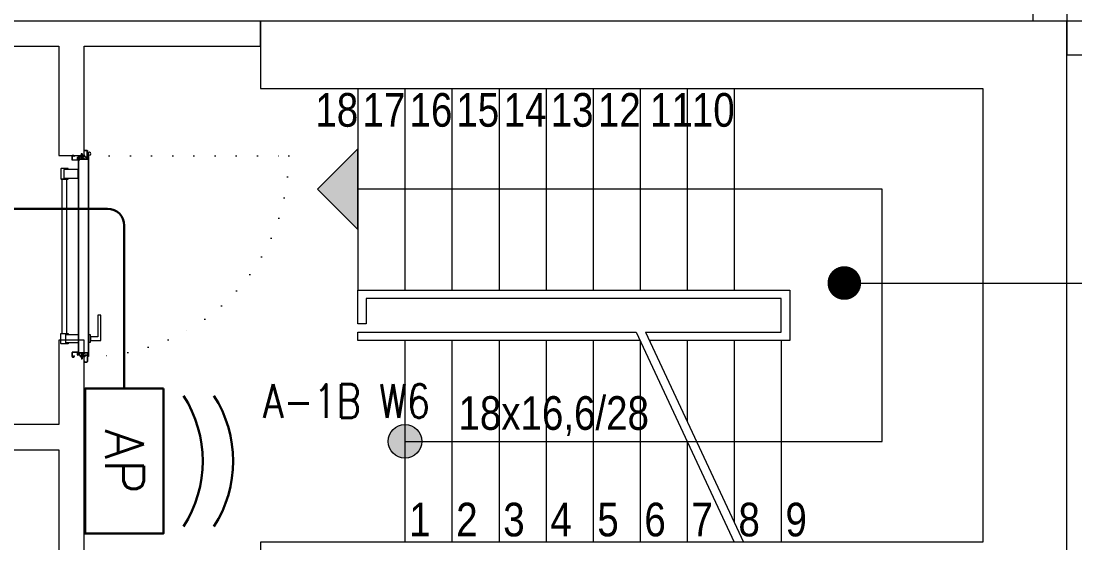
# Model space of a CAD drawing. Header units: metres. Extents: x -13621 to 152406, y -16073 to 22221.
# Drawn here: x 67417 to 68045, y 2170 to 2480 of the extents above; entities that cross this region are included whole.
import ezdxf
from ezdxf.enums import TextEntityAlignment as Align

# ---------------------------------------------------------------- set-up
doc = ezdxf.new("R2010")
doc.units = ezdxf.units.M
doc.header["$LTSCALE"] = 100
doc.header["$MEASUREMENT"] = 0
doc.linetypes.add('DOT2', pattern=[0.125, 0, -0.125])
doc.layers.get('0').update_dxf_attribs({"color": 9, "lineweight": 9})
for name, color, linetype, lineweight in [('00', 9, 'Continuous', 9), ('01', 9, 'Continuous', 9), ('06D', 9, 'Continuous', 9), ('10', 9, 'Continuous', 9), ('14', 9, 'Continuous', 9), ('19', 9, 'Continuous', 9), ('20', 9, 'DOT2', 9), ('21', 9, 'Continuous', 9), ('21_mahal200', 9, 'Continuous', 9), ('Data  Tavan', 170, 'Continuous', 30), ('E-ACCESS POINT (KABLOSUZ ERİŞİM İÇİN)', 7, 'Continuous', 30), ('E-YAZI', 7, 'Continuous', 30)]:
    doc.layers.add(name, color=color, linetype=linetype, lineweight=lineweight)
doc.styles.add('E-YAZI', font='txttw.shx')
doc.styles.add('MuuM_TEXT-STANDART', font='ARIALN.TTF')
doc.dimstyles.new('MuuM_DIM200', dxfattribs={"dimscale": 20, "dimtxt": 2, "dimasz": 1, "dimexe": 1, "dimexo": 1, "dimgap": 1, "dimtad": 1, "dimdec": 1, "dimrnd": 0.5, "dimdsep": 46, "dimtxsty": 'MuuM_TEXT-STANDART', "dimblk": 'ARCHTICK', "dimcen": 0, "dimdle": 0.15, "dimclrd": 256, "dimclre": 256, "dimclrt": 256, "dimadec": 0, "dimazin": 0, "dimtfac": 5, "dimtdec": 1, "dimtix": 1, "dimtmove": 2, "dimatfit": 3, "dimldrblk": 'DOT', "dimfxl": 3, "dimfxlon": 1, "dimtolj": 1, "dimlwd": -1, "dimlwe": -1, "dimarcsym": 0})

# ---------------------------------------------------------------- blocks, each defined once
blk = doc.blocks.new('*U215')
at = {"layer": 'E-ACCESS POINT (KABLOSUZ ERİŞİM İÇİN)', "color": 4}
blk.add_lwpolyline([(-2.395, 3.237), (2.395, 3.237), (2.395, 0.647), (-2.395, 0.647)], close=True, dxfattribs=at)
at = {"layer": 'E-ACCESS POINT (KABLOSUZ ERİŞİM İÇİN)', "color": 3}
for centre in [(0, 1.555), (0, 0.549)]:
    blk.add_arc(centre, 3.988, 57.1828, 122.8172, dxfattribs=at)
at = {"layer": 'E-ACCESS POINT (KABLOSUZ ERİŞİM İÇİN)', "color": 3, "style": 'E-YAZI'}
blk.add_text('AP', height=1.28, dxfattribs=at).set_placement((-1.054, 1.311))
blk = doc.blocks.new('1.bod.mimari.elk')
at = {"layer": '01'}
blk.add_lwpolyline([(12040, -6150), (11560, -6150), (11560, -6190), (11990, -6190), (11990, -6460), (11560, -6460), (11560, -6500), (11600, -6500), (11600, -6500), (11990, -6500), (11990, -6610), (12040, -6610), (12040, -6150)], close=True, dxfattribs=at)
blk = doc.blocks.new('p-M01-M02_merdiven-1050')
at = {"layer": '19'}
h = blk.add_hatch(color=256, dxfattribs=at)
h.dxf.hatch_style = 1
edge = h.paths.add_edge_path()
edge.add_arc((210, -344), 10, 270, 630)
h = blk.add_hatch(color=256, dxfattribs=at)
h.dxf.hatch_style = 1
h.paths.add_polyline_path([(84, -372), (36, -372), (60, -396.04)])
at = {"layer": '19', "linetype": 'Continuous'}
for points in [[(210, -344), (210, -120), (210, -60), (60, -60), (60, -372)], [(145, -200.74), (145, -120), (125, -120), (125, -120), (125, -367), (140, -367), (140, -372), (120, -372), (120, -367), (120, -115), (120, -115), (150, -115), (150, -198.41)], [(150, -120), (270, -120)], [(145, -200.74), (270, -142.41)], [(0, -148), (120, -148)], [(145, -206.33), (270, -148)], [(150, -148), (258.02, -148)], [(0, -176), (120, -176)], [(150, -176), (198.02, -176)], [(210, -176), (270, -176)], [(0, -204), (120, -204)], [(150, -204), (270, -204)], [(0, -232), (120, -232)], [(150, -232), (270, -232)], [(0, -260), (120, -260)], [(150, -260), (270, -260)], [(0, -288), (120, -288)], [(150, -288), (270, -288)], [(0, -316), (120, -316)], [(150, -316), (270, -316)], [(0, -344), (120, -344)], [(150, -344), (270, -344)], [(0, -372), (120, -372)]]:
    blk.add_lwpolyline(points, dxfattribs=at)
at = {"layer": '19'}
for points in [[(145, -206.33), (270, -148)], [(150, -204), (150, -372), (150, -372), (145, -372), (145, -372), (145, -206.33)]]:
    blk.add_lwpolyline(points, dxfattribs=at)
blk.add_lwpolyline([(84, -372), (36, -372), (60, -396.04)], close=True, dxfattribs=at)
blk.add_circle((210, -344), 10, dxfattribs=at)
blk = doc.blocks.new('*U19')
at = {"ltscale": 15}
for p, q in [((-24.9, 0.9), (-25.7, 0)), ((-24.9, -0.9), (-25.7, 0)), ((-22.9, 1.5), (-24.9, 0.9)), ((-22.9, 1.5), (-22.9, -1.5)), ((-21.2, -2.7), (-18.1, 2.8)), ((-21, -2.7), (-17.9, 2.7)), ((-19.7, -2.7), (-16.6, 2.8)), ((-19.5, -2.7), (-16.4, 2.7)), ((-18.5, 1.5), (-18.3, 2)), ((-18.2, -2.7), (-15.1, 2.8)), ((-18, -2.7), (-14.9, 2.7)), ((-17, 1.5), (-16.8, 2)), ((-16.7, -2.7), (-13.6, 2.8)), ((-16.5, -2.7), (-13.4, 2.7)), ((-15.5, 1.5), (-15.3, 2)), ((-15.2, -2.7), (-12.1, 2.8)), ((-15, -2.7), (-11.9, 2.7)), ((-14, 1.5), (-13.8, 2)), ((-13.7, -2.7), (-10.6, 2.8)), ((-13.5, -2.7), (-10.4, 2.7)), ((-12.5, 1.5), (-12.3, 2)), ((-12.2, -2.7), (-9.1, 2.8)), ((-12, -2.7), (-8.9, 2.7)), ((-11, 1.5), (-10.8, 2)), ((-10.7, -2.7), (-7.6, 2.8)), ((-10.5, -2.7), (-7.4, 2.7)), ((-9.5, 1.5), (-9.3, 2)), ((-9.2, -2.7), (-6.1, 2.8)), ((-9, -2.7), (-5.9, 2.7)), ((-8, 1.5), (-7.8, 2)), ((-7.7, -2.7), (-4.6, 2.8)), ((-7.5, -2.7), (-4.4, 2.7)), ((-6.5, 1.5), (-6.3, 2)), ((-6.2, -2.7), (-3.1, 2.8)), ((-6, -2.7), (-2.9, 2.7)), ((-5, 1.5), (-4.8, 2)), ((-4.7, -2.7), (-1.6, 2.8)), ((-4.5, -2.7), (-1.4, 2.7)), ((-3.5, 1.5), (-3.3, 2)), ((-2, 1.5), (-1.8, 2)), ((-0.5, 4.2), (-1.5, 1.5)), ((0, 0.5), (-0.6, 0.5)), ((-24.9, -0.9), (-22.9, -1.5)), ((-8.6, -1.5), (-22.9, -1.5)), ((-21.2, -2.7), (-20.9, -1.5)), ((-20.3, -1.5), (-19.1, -1.5)), ((-19.7, -2.7), (-19.4, -1.5)), ((-18.8, -1.5), (-17.6, -1.5)), ((-18.2, -2.7), (-17.9, -1.5)), ((-17.3, -1.5), (-16.1, -1.5)), ((-16.7, -2.7), (-16.4, -1.5)), ((-15.8, -1.5), (-14.6, -1.5)), ((-15.2, -2.7), (-14.9, -1.5)), ((-14.3, -1.5), (-13.1, -1.5)), ((-13.7, -2.7), (-13.4, -1.5)), ((-12.8, -1.5), (-11.6, -1.5)), ((-12.2, -2.7), (-11.9, -1.5)), ((-11.3, -1.5), (-10.1, -1.5)), ((-10.7, -2.7), (-10.4, -1.5)), ((-9.8, -1.5), (-8.6, -1.5)), ((-9.2, -2.7), (-8.9, -1.5)), ((-8.3, -1.5), (-7.1, -1.5)), ((-7.7, -2.7), (-7.4, -1.5)), ((-6.8, -1.5), (-5.6, -1.5)), ((-6.2, -2.7), (-5.9, -1.5)), ((-5.3, -1.5), (-4.1, -1.5)), ((-4.7, -2.7), (-4.4, -1.5)), ((-3.8, -1.5), (-2.1, -1.5)), ((-0.5, -4.2), (-1.5, -1.5)), ((0, -0.5), (-0.6, -0.5))]:
    blk.add_line(p, q, dxfattribs=at)
for p, q in [((-6.9, 1.5), (-22.9, 1.5)), ((-17.4, 1.5), (-18.6, 1.5)), ((-15.9, 1.5), (-17.1, 1.5)), ((-14.4, 1.5), (-15.6, 1.5)), ((-12.9, 1.5), (-14.1, 1.5)), ((-11.4, 1.5), (-12.6, 1.5)), ((-9.9, 1.5), (-11.1, 1.5)), ((-8.4, 1.5), (-9.6, 1.5)), ((-6.9, 1.5), (-8.1, 1.5)), ((-5.4, 1.5), (-6.6, 1.5)), ((-3.9, 1.5), (-5.1, 1.5)), ((-2.4, 1.5), (-3.6, 1.5)), ((-1.5, 1.5), (-2.1, 1.5)), ((0, 0.5), (0, 4.1)), ((-1.5, -1.5), (-2.1, -1.5)), ((0, -0.5), (0, -4.1))]:
    blk.add_line(p, q)
for centre, radius, start, end in [((-26, 3.9), 3.92, 274.361, 322.10246), ((-26, -3.9), 3.92, 37.89754, 85.639), ((-18, 2.8), 0.0971, 330.32042, 150.32042), ((-16.5, 2.8), 0.0971, 330.32042, 150.32042), ((-15, 2.8), 0.0971, 330.32042, 150.32042), ((-13.5, 2.8), 0.0971, 330.32042, 150.32042), ((-12, 2.8), 0.0971, 330.32042, 150.32042), ((-10.5, 2.8), 0.0971, 330.32042, 150.32042), ((-9, 2.8), 0.0971, 330.32042, 150.32042), ((-7.5, 2.8), 0.0971, 330.32042, 150.32042), ((-6, 2.8), 0.0971, 330.32042, 150.32042), ((-4.5, 2.8), 0.0971, 330.32042, 150.32042), ((-3, 2.8), 0.0971, 330.32042, 150.32042), ((-1.5, 2.8), 0.0971, 330.32042, 150.32042), ((-0.6, 0), 0.486, 90, 270), ((-0.3, 4.1), 0.25, 0, 150.08641), ((-21.1, -2.7), 0.0971, 150.32042, 330.32042), ((-19.6, -2.7), 0.0971, 150.32042, 330.32042), ((-18.1, -2.7), 0.0971, 150.32042, 330.32042), ((-16.6, -2.7), 0.0971, 150.32042, 330.32042), ((-15.1, -2.7), 0.0971, 150.32042, 330.32042), ((-13.6, -2.7), 0.0971, 150.32042, 330.32042), ((-12.1, -2.7), 0.0971, 150.32042, 330.32042), ((-10.6, -2.7), 0.0971, 150.32042, 330.32042), ((-9.1, -2.7), 0.0971, 150.32042, 330.32042), ((-7.6, -2.7), 0.0971, 150.32042, 330.32042), ((-6.1, -2.7), 0.0971, 150.32042, 330.32042), ((-4.6, -2.7), 0.0971, 150.32042, 330.32042), ((-0.3, -4.1), 0.25, 209.91359, 0)]:
    blk.add_arc(centre, radius, start, end, dxfattribs=at)
blk = doc.blocks.new('conta')
at = {"ltscale": 10}
for p, q in [((-2649.88, 5344.46), (-2649.78, 5344.3)), ((-2649.87, 5345.53), (-2649.81, 5345.61)), ((-2649.78, 5344.3), (-2649.74, 5344.3)), ((-2649.72, 5345.4), (-2649.28, 5345.4)), ((-2649.25, 5345.41), (-2649.09, 5345.51)), ((-2648.83, 5344.87), (-2648.56, 5345.24)), ((-2648.77, 5345.12), (-2648.63, 5345.3)), ((-2648.56, 5345.31), (-2648.56, 5345.31)), ((-2648.97, 5344.05), (-2648.78, 5343.8)), ((-2648.87, 5344.09), (-2648.7, 5343.86)), ((-2648.71, 5343.79), (-2648.71, 5343.79))]:
    blk.add_line(p, q, dxfattribs=at)
for centre, radius, start, end in [((-2653.03, 5345), 3.19, 350.46739, 8.93723), ((-2649.87, 5344.47), 0.02, 170.46739, 213.74513), ((-2649.83, 5345.5), 0.05, 140.63452, 188.93723), ((-2649.74, 5345.58), 0.0696, 22.24275, 159.25804), ((-2650.94, 5345.01), 1.24, 340.33821, 16.77718), ((-2649.74, 5344.58), 0.03, 160.33821, 273.26661), ((-2649.72, 5345.37), 0.03, 90, 196.77718), ((-2649.56, 5341.55), 3.01, 80.43616, 93.26661), ((-2649.28, 5345.45), 0.05, 270, 303.00619), ((-2649.22, 5344.14), 0.231, 353.95711, 81.90038), ((-2649.08, 5345.49), 0.03, 4.79721, 123.00619), ((-2649.06, 5344.54), 0.03, 260.43616, 338.70659), ((-2650.22, 5344.99), 1.27, 338.70659, 23.04177), ((-2649.01, 5345.57), 0.05, 18.79511, 42.1429), ((-2651.17, 5344.83), 2.33, 7.58966, 18.79511), ((-2658.2, 5345.19), 9.36, 353.68569, 357.8537), ((-2648.81, 5345.15), 0.05, 187.58966, 322.73473), ((-2648.79, 5344.84), 0.05, 142.73473, 180.2669), ((-2648.59, 5345.27), 0.05, 52.73473, 142.73473), ((-2648.59, 5345.27), 0.05, 322.73473, 52.73473), ((-2648.89, 5344.11), 0.1, 173.95711, 217.26527), ((-2648.79, 5344.15), 0.1, 173.68569, 217.26527), ((-2648.74, 5343.83), 0.05, 217.26527, 307.26527), ((-2648.74, 5343.83), 0.05, 307.26527, 37.26527)]:
    blk.add_arc(centre, radius, start, end, dxfattribs=at)
for points, knots in [([(-2649.74, 5344.31), (-2649.74, 5344.34), (-2649.7, 5344.52), (-2649.59, 5344.33), (-2649.34, 5344.36), (-2649.23, 5344.37), (-2649.18, 5344.37)], [0, 0, 0, 0, 0.1008757, 0.3841126, 0.5436166, 0.6906785, 0.6906785, 0.6906785, 0.6906785]), ([(-2648.98, 5345.6), (-2649, 5345.63), (-2649.09, 5345.71), (-2649.23, 5345.44), (-2649.32, 5345.74), (-2649.39, 5345.46), (-2649.51, 5345.75), (-2649.59, 5345.5), (-2649.65, 5345.57), (-2649.68, 5345.61)], [0.0086373, 0.0086373, 0.0086373, 0.0086373, 0.1097304, 0.3133405, 0.4430081, 0.5658764, 0.7165186, 0.8527974, 0.9648495, 0.9648495, 0.9648495, 0.9648495])]:
    blk.add_open_spline(points, degree=3, knots=knots, dxfattribs=at)
blk = doc.blocks.new('p-yn_sackasa')
at = {"layer": '10', "linetype": 'Continuous'}
for p, q in [((0, 6.16), (0, 6.9)), ((0.01, 6.9), (0.01, 6.15)), ((0.14, 6.9), (0.14, 6.16)), ((0.15, 6.9), (0.15, 6.16)), ((2.69, 7.16), (0.26, 7.16)), ((2.69, 7.15), (0.26, 7.15)), ((2.69, 7.02), (0.26, 7.02)), ((0.26, 7.01), (2.69, 7.01)), ((2.8, 3.29), (2.8, 6.9)), ((2.81, 3.29), (2.81, 6.9)), ((2.94, 3.29), (2.94, 6.9)), ((2.95, 3.29), (2.95, 6.9)), ((-2.19, 0), (-2.19, -0.15)), ((0.26, 6.05), (0.76, 6.05)), ((0.75, 6.04), (0.26, 6.04)), ((0.26, 5.91), (0.75, 5.91)), ((0.76, 5.9), (0.26, 5.9)), ((0.67, -0.71), (0.67, 2.27)), ((0.69, -0.71), (0.69, 2.27)), ((0.75, 5.91), (0.75, 6.04)), ((0.76, 5.9), (0.76, 6.05)), ((0.81, -0.71), (0.81, 2.27)), ((0.83, -0.71), (0.83, 2.27)), ((0.92, 2.33), (0.95, 2.32)), ((0.93, 2.34), (0.95, 2.33)), ((1.01, 2.46), (0.99, 2.47)), ((0.99, 2.46), (1.01, 2.45)), ((1.11, 2.52), (1.11, 3.73)), ((1.12, 2.52), (1.12, 3.73)), ((1.25, 3.73), (1.25, 2.52)), ((1.26, 2.52), (1.26, 3.73)), ((1.37, 3.98), (2.49, 3.98)), ((2.49, 3.97), (1.37, 3.97)), ((1.37, 3.84), (2.49, 3.84)), ((2.49, 3.83), (1.37, 3.83)), ((2.6, 3.69), (2.5, 3.36)), ((2.51, 3.35), (2.61, 3.69)), ((2.73, 3.65), (2.63, 3.32)), ((2.74, 3.64), (2.64, 3.31)), ((-2.95, -0.25), (-2.95, -1.75)), ((-2.94, -1.75), (-2.94, -0.25)), ((-2.81, -0.25), (-2.81, -1.75)), ((-2.8, -0.25), (-2.8, -1.75)), ((-2.19, 0), (-2.7, 0)), ((-2.2, -0.01), (-2.7, -0.01)), ((-2.2, -0.14), (-2.7, -0.14)), ((-2.19, -0.15), (-2.7, -0.15)), ((1.01, -1.85), (-2.7, -1.85)), ((1.01, -1.86), (-2.7, -1.86)), ((-2.7, -1.99), (1.01, -1.99)), ((1.01, -2), (-2.7, -2)), ((-2.2, -0.14), (-2.2, -0.01)), ((0.92, -0.77), (0.95, -0.76)), ((0.93, -0.78), (0.95, -0.77)), ((0.99, -0.89), (1.01, -0.88)), ((1.01, -0.89), (0.99, -0.91)), ((1.11, -0.96), (1.11, -1.75)), ((1.12, -0.96), (1.12, -1.75)), ((1.25, -0.96), (1.25, -1.75)), ((1.26, -0.96), (1.26, -1.75))]:
    blk.add_line(p, q, dxfattribs=at)
for points in [[(0.15, 2.14), (0.67, 2.14), (0.67, -0.54), (0.15, -0.54)], [(0.15, 2.14), (0.41, 2.14), (0.41, -0.54), (0.15, -0.54)]]:
    blk.add_lwpolyline(points, close=True, dxfattribs=at)
for centre, radius, start, end in [((0.26, 6.9), 0.261, 90, 180), ((0.26, 6.9), 0.249, 90, 180), ((0.26, 6.9), 0.122, 90, 180), ((0.26, 6.9), 0.11, 90, 180), ((2.69, 6.9), 0.261, 0, 90), ((2.69, 6.9), 0.249, 0, 90), ((2.69, 6.9), 0.122, 0, 90), ((2.69, 6.9), 0.11, 0, 90), ((0.26, 6.16), 0.261, 180, 270), ((0.26, 6.16), 0.249, 181.34499, 271.35021), ((0.26, 6.16), 0.122, 180, 270), ((0.26, 6.16), 0.11, 180, 270), ((0.89, 2.27), 0.219, 63.21528, 180), ((0.89, 2.27), 0.206, 63.21689, 180), ((0.89, 2.27), 0.0801, 63.21502, 180), ((0.89, 2.27), 0.0674, 63.21445, 180), ((1.04, 2.52), 0.206, 243.2197, 0), ((1.04, 2.52), 0.219, 243.21479, 0), ((1.04, 2.52), 0.0801, 243.22028, 0), ((1.04, 2.52), 0.0674, 243.21287, 0), ((1.37, 3.73), 0.253, 90, 180), ((1.37, 3.73), 0.24, 90, 180), ((1.37, 3.73), 0.114, 90, 180), ((1.37, 3.73), 0.101, 90, 180), ((2.49, 3.72), 0.261, 342.86025, 90), ((2.49, 3.72), 0.249, 342.86129, 90), ((2.49, 3.72), 0.122, 342.86074, 90), ((2.49, 3.72), 0.11, 342.86215, 90), ((2.72, 3.29), 0.232, 162.8601, 0), ((2.72, 3.29), 0.219, 162.86127, 0), ((2.72, 3.29), 0.0927, 162.86053, 0), ((2.72, 3.29), 0.0801, 162.86241, 0), ((-2.7, -0.25), 0.253, 90, 180), ((-2.7, -1.75), 0.253, 180, 270), ((-2.7, -0.25), 0.24, 90, 180), ((-2.7, -1.75), 0.24, 180, 270), ((-2.7, -0.25), 0.114, 90, 180), ((-2.7, -1.75), 0.114, 180, 270), ((-2.7, -0.25), 0.101, 90, 180), ((-2.7, -1.75), 0.101, 180, 270), ((0.89, -0.71), 0.219, 180, 296.78496), ((0.89, -0.71), 0.206, 180, 296.78515), ((0.89, -0.71), 0.0801, 180, 296.78498), ((0.89, -0.71), 0.0674, 180, 180.52454), ((0.89, -0.71), 0.0674, 180, 296.78713), ((1.04, -0.96), 0.219, 0, 116.78545), ((1.04, -0.96), 0.206, 0, 116.78362), ((1.04, -0.96), 0.0801, 0, 116.78105), ((1.04, -0.96), 0.0674, 0, 116.78713), ((1.01, -1.75), 0.114, 270, 0), ((1.01, -1.75), 0.24, 270, 0), ((1.01, -1.75), 0.101, 270, 0), ((1.01, -1.75), 0.253, 270, 0)]:
    blk.add_arc(centre, radius, start, end, dxfattribs=at)
at = {"layer": '10', "xscale": 0.0842696629213483, "yscale": 0.0842696629213483, "zscale": 0.0842696629213483}
blk.add_blockref('*U19', (0.95, 1.35), dxfattribs=at)
at = {"layer": '14', "xscale": -0.7887640449438696, "yscale": 0.7887640449438696, "zscale": 0.7887640449438204, "rotation": 90}
blk.add_blockref('conta', (4217.78, -2086.42), dxfattribs=at)
blk = doc.blocks.new('*U378')
at = {"layer": '06D'}
for points in [[(9.87, 4.76), (9.87, 11.01), (24.87, 11.01), (24.87, 9.14), (12.12, 9.14), (12.12, 9.14), (12.12, 4.76), (9.87, 4.76)], [(8.8, 3.51), (8.8, 4.76), (13.2, 4.76), (13.2, 3.51), (8.8, 3.51)]]:
    blk.add_lwpolyline(points, dxfattribs=at)
for points in [[(8.5, -9.99), (13.5, -9.99), (13.5, -2.49), (8.5, -2.49)], [(111.5, -11.11), (106.5, -11.11), (106.5, -2.49), (111.5, -2.49)], [(105.87, -12.36), (14.12, -12.36), (14.12, -9.23), (105.87, -9.23)]]:
    blk.add_lwpolyline(points, close=True, dxfattribs=at)
for points in [[(8.5, -8.61), (7.87, -8.61), (7.87, -12.61, 0.414214), (8.25, -12.98), (13.75, -12.98, 0.414214), (14.12, -12.61), (14.12, -8.61), (13.5, -8.61)], [(111.5, -8.61), (112.12, -8.61), (112.12, -12.61, -0.414214), (111.75, -12.98), (106.25, -12.98, -0.414214), (105.87, -12.61), (105.87, -8.61), (106.5, -8.61)]]:
    blk.add_lwpolyline(points, format="xyb", dxfattribs=at)
at = {"layer": '10', "ltscale": 10}
for p, q in [((0.3, 3.41), (0.3, 3.29)), ((119.6, 3.51), (0.4, 3.51)), ((0.4, 3.19), (2.25, 3.19)), ((119.54, 3.36), (0.45, 3.36)), ((0.45, 3.36), (0.45, 3.34)), ((0.45, 3.34), (2.35, 3.34)), ((2, 0.88), (1, 0.88)), ((2, 0.88), (1, 0.88)), ((2, 0.68), (1, 0.68)), ((2, 0.68), (1, 0.68)), ((1, 0.28), (2, -0.37)), ((1, 0.28), (2, -0.37)), ((2, -0.37), (2, 1.13)), ((2, 1.13), (2.3, 1.13)), ((2, -0.37), (2, 1.13)), ((2, 1.13), (2.3, 1.13)), ((2.3, 3.14), (2.3, -2.39)), ((2.3, 1.13), (2.3, -0.37)), ((2.3, 1.13), (2.3, -0.37)), ((2.45, 3.24), (2.45, -2.29)), ((117.55, 3.24), (117.55, -2.29)), ((119.54, 3.34), (117.65, 3.34)), ((117.7, 3.14), (117.7, -2.39)), ((117.7, 1.13), (118, 1.13)), ((117.7, 0.69), (117.7, 1.13)), ((117.7, -0.81), (117.7, 0.69)), ((119.6, 3.19), (117.75, 3.19)), ((118, 1.13), (118, 0.69)), ((118, 0.69), (118, -0.81)), ((119, 0.04), (118, 0.69)), ((119.55, 3.36), (119.55, 3.34)), ((119.7, 3.41), (119.7, 3.29)), ((120.84, 2.95), (120.84, 3.38)), ((120.84, 2.95), (120.84, 3.38)), ((121.05, 2.95), (121.05, 3.38)), ((121.05, 2.95), (121.05, 3.38)), ((121.22, 3.11), (121.05, 3.11)), ((121.22, 3.11), (121.05, 3.11)), ((121.22, 3.11), (121.22, 3.24)), ((121.22, 3.11), (121.22, 3.24)), ((121.6, 3.68), (121.73, 3.58)), ((121.6, 3.68), (121.73, 3.58)), ((2, -0.81), (2, -0.37)), ((2, -0.81), (2, -0.37)), ((2.3, -0.81), (2, -0.81)), ((2.3, -0.81), (2, -0.81)), ((2.3, -0.37), (2.3, -0.81)), ((2.3, -0.37), (2.3, -0.81)), ((117.6, -2.49), (2.4, -2.49)), ((117.5, -2.34), (2.5, -2.34)), ((118, -0.81), (117.7, -0.81)), ((118, -0.36), (119, -0.36)), ((118, -0.56), (119, -0.56))]:
    blk.add_line(p, q, dxfattribs=at)
blk.add_circle((120.95, 4.22), 0.843, dxfattribs=at)
blk.add_circle((120.95, 4.22), 0.843, dxfattribs=at)
for centre, radius, start, end in [((0.4, 3.41), 0.1, 90, 180), ((0.4, 3.29), 0.1, 180, 270), ((0.45, 3.36), 0.005, 90, 180), ((0.45, 3.34), 0.005, 180, 270), ((2.25, 3.14), 0.05, 0, 90), ((2.35, 3.24), 0.1, 0, 90), ((117.65, 3.24), 0.1, 90, 180), ((117.75, 3.14), 0.05, 90, 180), ((119.54, 3.36), 0.005, 0, 90), ((119.54, 3.34), 0.005, 270, 0), ((119.6, 3.41), 0.1, 0, 90), ((119.6, 3.29), 0.1, 270, 0), ((120.42, 3.21), 0.302, 299.96851, 74.44758), ((120.42, 3.21), 0.302, 299.96851, 74.44758), ((120.42, 3.21), 0.428, 322.37905, 23.64803), ((120.42, 3.21), 0.428, 322.37905, 23.64803), ((120.95, 4.22), 1.01, 285.71386, 320.5908), ((120.95, 4.22), 1.01, 285.71386, 320.5908), ((2.44, -2.35), 0.141, 194.92708, 255.07292), ((117.5, -2.29), 0.05, 270, 0), ((117.6, -2.39), 0.1, 270, 0)]:
    blk.add_arc(centre, radius, start, end, dxfattribs=at)
at = {"layer": '20'}
blk.add_lwpolyline([(119.7, 3.35), (119.7, 122.75, 0.414214), (0.3, 3.35, -1)], format="xyb", dxfattribs=at)
at = {"xscale": -1, "rotation": 180}
blk.add_blockref('p-yn_sackasa', (0, 0.95), dxfattribs=at)
at = {"rotation": 180}
blk.add_blockref('p-yn_sackasa', (120, 0.95), dxfattribs=at)
blk = doc.blocks.new('_ArchTick')
at = {"color": 0, "linetype": 'ByBlock', "const_width": 0.15}
blk.add_lwpolyline([(-0.5, -0.5), (0.5, 0.5)], dxfattribs=at)
blk = doc.blocks.new('_Dot')
at = {"color": 0, "linetype": 'ByBlock', "lineweight": -2}
blk.add_line((-0.5, 0), (-1, 0), dxfattribs=at)
at = {"color": 0, "linetype": 'ByBlock', "const_width": 0.5}
blk.add_lwpolyline([(-0.25, 0, 1), (0.25, 0, 1)], format="xyb", close=True, dxfattribs=at)
blk = doc.blocks.new('1.bod.mimari1.elk')
at = {"layer": '00'}
for p, q in [((11455, -6339.71), (11440, -6339.71)), ((11440, -6339.71), (11440, -6390)), ((11455, -6485), (11455, -6339.71)), ((11440, -6390), (11255, -6390)), ((11255, -6405), (11440, -6405)), ((11440, -6405), (11440, -6595))]:
    blk.add_line(p, q, dxfattribs=at)
for points in [[(12040, -6125), (12040, -6150), (12020, -6150), (12020, -6125)], [(12264.34, -6150), (12040, -6150), (12040, -6170), (12264.34, -6170)]]:
    blk.add_lwpolyline(points, close=True, dxfattribs=at)
blk.add_lwpolyline([(11455, -6165), (11560, -6165), (11560, -6150), (11320, -6150), (11320, -6165), (11440, -6165), (11440, -6230), (11455, -6230), (11455, -6165)], dxfattribs=at)
at = {"rotation": 270}
blk.add_blockref('p-M01-M02_merdiven-1050', (11990, -6190), dxfattribs=at)
at = {"layer": '10', "xscale": -1, "rotation": 270}
blk.add_blockref('*U378', (11454.05, -6349.85), dxfattribs=at)
at = {"layer": '21', "style": 'MuuM_TEXT-STANDART'}
for s, p in [('18', (11592.68, -6212.82)), ('17', (11620.74, -6212.82)), ('16', (11648.74, -6212.82)), ('15', (11676.6, -6212.82)), ('14', (11704.78, -6212.82)), ('13', (11732.74, -6212.82)), ('12', (11760.86, -6212.82)), ('11', (11791.89, -6212.82)), ('10', (11816.78, -6212.82))]:
    blk.add_text(s, height=20, dxfattribs=at).set_placement(p)
for s, p in [('18x16,6/28', (11791.24, -6393.12)), ('1', (11661.25, -6456.49)), ('2', (11689.25, -6456.49)), ('3', (11717.25, -6456.49)), ('4', (11745.25, -6456.49)), ('5', (11773.25, -6456.49)), ('6', (11801.25, -6456.49)), ('7', (11829.25, -6456.49)), ('8', (11857.25, -6456.49)), ('9', (11885.25, -6456.49))]:
    blk.add_text(s, height=20, dxfattribs=at).set_placement(p, align=Align.RIGHT)
at = {"layer": '21_mahal200'}
blk.add_leader([(11907.53, -6305.8), (12567.67, -6305.8)], dimstyle='MuuM_DIM200', override={"dimasz": 1, "dimfxl": 10}, dxfattribs=at)

msp = doc.modelspace()

# ---------------------------------------------------------------- linework, layer by layer
at = {"layer": 'Data  Tavan'}
for p, q in [((66525.53, 2368.39), (67468.93, 2368.39)), ((67478.93, 2261.38), (67478.93, 2358.39))]:
    msp.add_line(p, q, dxfattribs=at)
msp.add_arc((67468.93, 2358.39), 10, 0, 90, dxfattribs=at)

# ---------------------------------------------------------------- block references
at = {"layer": '06D'}
for name in ['1.bod.mimari.elk', '1.bod.mimari1.elk']:
    msp.add_blockref(name, (56000, 8630), dxfattribs=at)
at = {"layer": 'E-ACCESS POINT (KABLOSUZ ERİŞİM İÇİN)', "xscale": 18, "yscale": 18, "zscale": 18, "rotation": 270.000000000015}
msp.add_blockref('*U215', (67443.98, 2218.27), dxfattribs=at)

# ---------------------------------------------------------------- texts
at = {"layer": 'E-YAZI', "color": 6, "style": 'E-YAZI', "width": 0.8}
msp.add_text('A-1B W6', height=20, dxfattribs=at).set_placement((67561.45, 2243.95))

doc.saveas('drawing.dxf')
